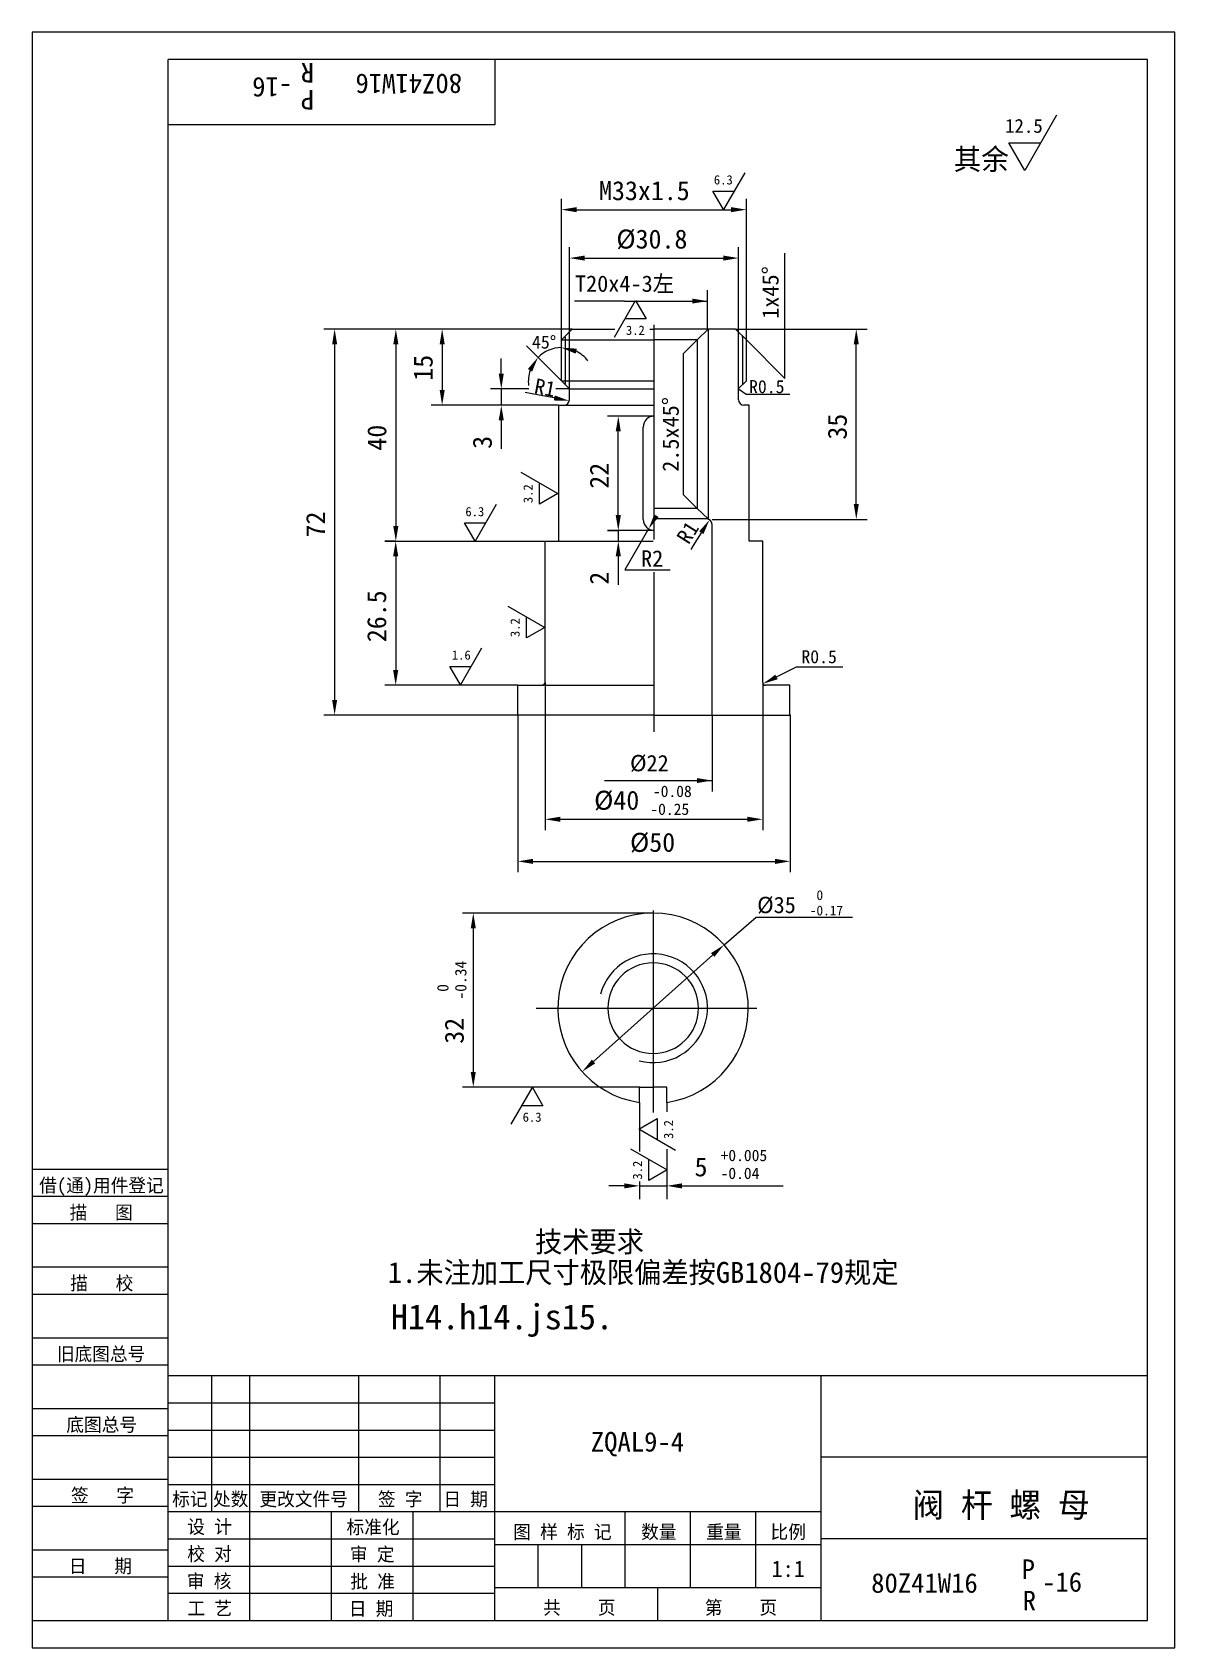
# Model space of a CAD drawing. Header units: metres. Extents: x 0 to 210, y 0 to 297.
import ezdxf

# ---------------------------------------------------------------- set-up
doc = ezdxf.new("R2010")
doc.units = ezdxf.units.M
for name, color, linetype in [('C', 6, 'Continuous'), ('D', 1, 'Continuous'), ('FL', 5, 'Continuous'), ('T', 7, 'Continuous'), ('TL', 4, 'Continuous')]:
    doc.layers.add(name, color=color, linetype=linetype)

# ---------------------------------------------------------------- blocks, each defined once
blk = doc.blocks.new('TUKUN4')
at = {"layer": 'FL'}
for p, q in [((0, 297), (0, 0)), ((210, 297), (0, 297)), ((210, 0), (210, 297)), ((0, 78), (25, 78)), ((0, 70), (25, 70)), ((0, 65), (25, 65)), ((0, 57), (25, 57)), ((0, 52), (25, 52)), ((33, 25), (33, 50)), ((40, 5), (40, 50)), ((60, 25), (60, 50)), ((75, 25), (75, 50)), ((25, 45), (85, 45)), ((0, 44), (25, 44)), ((0, 39), (25, 39)), ((25, 40), (85, 40)), ((25, 35), (85, 35)), ((0, 31), (25, 31)), ((25, 30), (85, 30)), ((0, 26), (25, 26)), ((70, 5), (70, 25)), ((0, 18), (25, 18)), ((25, 20), (85, 20)), ((25, 15), (85, 15)), ((0, 13), (25, 13)), ((25, 10), (85, 10)), ((0, 0), (210, 0))]:
    blk.add_line(p, q, dxfattribs=at)
at = {"layer": 'TL'}
for p, q in [((25, 5), (25, 292)), ((205, 292), (25, 292)), ((85, 292), (85, 280)), ((205, 5), (205, 292)), ((85, 280), (25, 280)), ((0, 88), (25, 88)), ((0, 83), (25, 83)), ((205, 50), (25, 50)), ((85, 5), (85, 50)), ((145, 5), (145, 50)), ((205, 35), (145, 35)), ((145, 25), (25, 25)), ((55, 5), (55, 25)), ((109, 11), (109, 25)), ((121, 11), (121, 25)), ((133, 11), (133, 25)), ((85, 19), (145, 19)), ((93, 11), (93, 19)), ((101, 11), (101, 19)), ((205, 20), (145, 20)), ((145, 11), (85, 11)), ((115, 5), (115, 11)), ((0, 5), (205, 5))]:
    blk.add_line(p, q, dxfattribs=at)
at = {"layer": 'T'}
for s, p in [('借(通)用件登记', (1.26, 83.76)), ('描   图', (6.86, 78.76)), ('描   校', (6.98, 65.76)), ('旧底图总号', (4.52, 52.76)), ('底图总号', (6.25, 39.76)), ('签   字', (7.1, 26.76)), ('标记', (25.71, 26.07)), ('处数', (33.22, 26.07)), ('更改文件号', (41.75, 26.07)), ('签 字', (63.53, 26.07)), ('日 期', (75.57, 26.07)), ('设 计', (28.5, 20.99)), ('标准化', (57.77, 20.93)), ('图 样 标 记', (88.4, 20.04)), ('数量', (111.92, 20.04)), ('重量', (123.88, 20.04)), ('比例', (135.7, 20.04)), ('校 对', (28.48, 15.99)), ('审 定', (58.39, 15.93)), ('日   期', (6.72, 13.76)), ('审 核', (28.41, 10.99)), ('批 准', (58.46, 10.93)), ('共    页', (93.91, 6.13)), ('第    页', (123.62, 6.13)), ('工 艺', (28.52, 5.99)), ('日 期', (58.18, 5.93))]:
    blk.add_text(s, height=2.5, dxfattribs=at).set_placement(p)

msp = doc.modelspace()

# ---------------------------------------------------------------- linework, layer by layer
at = {"layer": 'C'}
for p, q in [((114.26, 243.24), (114.26, 203.75)), ((114.26, 197.73), (114.26, 168.4)), ((114.12, 135.52), (114.12, 103.21)), ((114.12, 129.27), (114.12, 105.87)), ((92.63, 117.57), (133.17, 117.57)), ((102.42, 117.57), (125.82, 117.57)), ((114.12, 103.21), (114.12, 98.41))]:
    msp.add_line(p, q, dxfattribs=at)
at = {"layer": 'D'}
for p, q in [((188.3, 281.74), (182.45, 271.6)), ((179.52, 276.67), (185.38, 276.67)), ((182.45, 271.6), (179.52, 276.67)), ((130.97, 271.18), (127.07, 264.42)), ((125.12, 267.8), (129.02, 267.8)), ((127.07, 264.42), (125.12, 267.8)), ((97.26, 240.44), (97.26, 266.39)), ((100.06, 264.39), (128.46, 264.39)), ((131.26, 240.44), (131.26, 266.39)), ((98.76, 231.44), (98.76, 257.49)), ((101.56, 255.49), (127.01, 255.49)), ((129.81, 230.71), (129.81, 257.49)), ((138.33, 248.4), (138.33, 256.37)), ((124.13, 242.46), (124.13, 249.58)), ((108.86, 247.58), (99.64, 247.58)), ((107, 240.92), (110.91, 247.68)), ((108.86, 247.58), (124.13, 247.58)), ((110.91, 247.68), (112.86, 244.3)), ((138.33, 233.37), (138.33, 248.4)), ((112.86, 244.3), (108.95, 244.3)), ((64.83, 242.44), (53.57, 242.44)), ((73.34, 242.44), (64.83, 242.44)), ((99.26, 242.44), (73.34, 242.44)), ((97.98, 240.93), (97.98, 232.21)), ((124.21, 242.44), (124.21, 207.5)), ((129.26, 242.44), (153.47, 242.44)), ((130.54, 240.93), (130.54, 232.21)), ((55.57, 239.64), (55.57, 174.27)), ((66.83, 239.64), (66.83, 206.21)), ((75.34, 239.64), (75.34, 231.24)), ((97.26, 232.94), (90.86, 239.34)), ((122.21, 240.44), (119.7, 237.92)), ((119.7, 211.98), (119.7, 237.92)), ((131.26, 240.44), (138.33, 233.37)), ((151.47, 210.25), (151.47, 239.64)), ((86.21, 234.24), (86.21, 237.04)), ((91.29, 231.44), (84.21, 231.44)), ((86.21, 231.44), (86.21, 228.44)), ((93.2, 230.29), (90.57, 230.79)), ((95.95, 229.77), (93.2, 230.29)), ((98.76, 231.44), (96.24, 231.44)), ((129.81, 231.48), (131.23, 230.49)), ((131.23, 230.49), (134.68, 230.49)), ((134.68, 230.49), (139.28, 230.49)), ((84.21, 228.44), (73.34, 228.44)), ((96.71, 228.44), (84.21, 228.44)), ((114.26, 226.43), (105.72, 226.43)), ((86.21, 225.64), (86.21, 222.84)), ((86.21, 222.84), (86.21, 220.42)), ((107.72, 208.23), (107.72, 223.63)), ((89.83, 216.11), (96.59, 212.21)), ((93.21, 210.26), (93.21, 214.16)), ((96.59, 212.21), (93.21, 210.26)), ((107.72, 208.16), (107.72, 210.96)), ((122.21, 209.46), (119.7, 211.98)), ((85.29, 210.18), (81.39, 203.42)), ((114.72, 208.12), (114.32, 207.43)), ((79.44, 206.8), (83.34, 206.8)), ((81.39, 203.42), (79.44, 206.8)), ((114.26, 205.43), (105.72, 205.43)), ((107.72, 205.36), (105.72, 205.36)), ((107.72, 205.36), (107.72, 203.46)), ((113.3, 205.71), (108.92, 198.18)), ((122.98, 205), (121.48, 202.64)), ((124.96, 207.45), (153.47, 207.45)), ((66.8, 203.46), (64.8, 203.46)), ((94.17, 203.41), (64.83, 203.41)), ((121.48, 202.64), (121.03, 201.93)), ((66.8, 200.66), (66.8, 179.74)), ((107.72, 200.66), (107.72, 197.86)), ((107.72, 197.86), (107.72, 195.44)), ((108.92, 198.18), (117.28, 198.18)), ((87.44, 191.49), (94.2, 187.59)), ((90.82, 185.64), (90.82, 189.54)), ((94.2, 187.59), (90.82, 185.64)), ((82.6, 183.8), (78.7, 177.04)), ((76.75, 180.42), (80.65, 180.42)), ((78.7, 177.04), (76.75, 180.42)), ((136.81, 178.49), (134.76, 177.44)), ((136.81, 178.49), (140.5, 180.32)), ((140.5, 180.32), (148.98, 180.32)), ((89.26, 176.94), (64.8, 176.94)), ((94.26, 177.44), (94.26, 150.31)), ((134.26, 177.44), (134.26, 150.31)), ((89.15, 171.47), (53.57, 171.47)), ((89.27, 171.49), (89.27, 142.57)), ((125, 171.49), (125, 157.43)), ((139.32, 171.49), (139.32, 142.57)), ((105.16, 159.43), (125, 159.43)), ((97.06, 152.31), (131.46, 152.31)), ((92.07, 144.57), (136.52, 144.57)), ((114.12, 135.07), (79.06, 135.07)), ((127.17, 129.23), (133.05, 134.3)), ((133.05, 134.3), (145.56, 134.3)), ((145.56, 134.3), (150.76, 134.3)), ((81.06, 132.27), (81.06, 105.87)), ((103.16, 107.77), (125.08, 127.37)), ((111.66, 103.07), (79.06, 103.07)), ((88.02, 96.25), (91.92, 103.01)), ((91.92, 103.01), (93.87, 99.63)), ((93.87, 99.63), (89.97, 99.63)), ((111.61, 100.25), (111.61, 91.25)), ((116.63, 100.25), (116.63, 98.52)), ((111.49, 95.32), (114.87, 97.27)), ((118.25, 91.41), (111.49, 95.32)), ((114.87, 97.27), (114.87, 93.36)), ((109.94, 91.74), (116.7, 87.84)), ((113.32, 85.89), (113.32, 89.79)), ((116.63, 91.68), (116.63, 89.33)), ((116.63, 89.33), (116.63, 82.49)), ((116.7, 87.84), (113.32, 85.89)), ((108.81, 84.91), (106.01, 84.91)), ((111.61, 85.7), (111.61, 82.49)), ((111.61, 84.91), (116.63, 84.91)), ((119.43, 84.91), (122.23, 84.91)), ((122.23, 84.91), (124.66, 84.91)), ((124.66, 84.91), (138.05, 84.91))]:
    msp.add_line(p, q, dxfattribs=at)
for start, end in [(90, 135), (36.79, 63.4), (161.6, 188.21)]:
    msp.add_arc((97.26, 232.94), 6.08, start, end, dxfattribs=at)
for points in [[(100.06, 264.86), (100.06, 263.92), (97.26, 264.39)], [(128.46, 264.86), (128.46, 263.92), (131.26, 264.39)], [(101.56, 255.96), (101.56, 255.02), (98.76, 255.49)], [(127.01, 255.96), (127.01, 255.02), (129.81, 255.49)], [(121.33, 248.03), (124.13, 247.58), (121.33, 247.13)], [(55.11, 239.64), (56.04, 239.64), (55.57, 242.44)], [(66.36, 239.64), (67.29, 239.64), (66.83, 242.44)], [(74.88, 239.64), (75.81, 239.64), (75.34, 242.44)], [(151, 239.64), (151.93, 239.64), (151.47, 242.44)], [(99.88, 237.92), (100.09, 238.83), (97.26, 239.02)], [(91.09, 235.1), (91.88, 234.61), (92.96, 237.24)], [(85.74, 234.24), (86.67, 234.24), (86.21, 231.44)], [(74.88, 231.24), (75.81, 231.24), (75.34, 228.44)], [(95.86, 229.31), (96.03, 230.23), (98.7, 229.25)], [(85.74, 225.64), (86.67, 225.64), (86.21, 228.44)], [(107.25, 223.63), (108.18, 223.63), (107.72, 226.43)], [(107.25, 208.23), (108.18, 208.23), (107.72, 205.43)], [(107.25, 208.16), (108.18, 208.16), (107.72, 205.36)], [(115.13, 207.88), (114.32, 208.35), (113.3, 205.71)], [(151, 210.25), (151.93, 210.25), (151.47, 207.45)], [(66.36, 206.21), (67.29, 206.21), (66.83, 203.41)], [(123.37, 204.75), (122.59, 205.25), (124.48, 207.36)], [(66.33, 200.66), (67.26, 200.66), (66.8, 203.46)], [(107.25, 200.66), (108.18, 200.66), (107.72, 203.46)], [(66.33, 179.74), (67.26, 179.74), (66.8, 176.94)], [(137.02, 178.07), (136.59, 178.9), (134.32, 177.21)], [(55.11, 174.27), (56.04, 174.27), (55.57, 171.47)], [(122.2, 159.88), (125, 159.43), (122.2, 158.98)], [(97.06, 152.78), (97.06, 151.84), (94.26, 152.31)], [(131.46, 152.78), (131.46, 151.84), (134.26, 152.31)], [(92.07, 145.04), (92.07, 144.1), (89.27, 144.57)], [(136.52, 145.04), (136.52, 144.1), (139.32, 144.57)], [(80.59, 132.27), (81.53, 132.27), (81.06, 135.07)], [(125.39, 127.02), (124.77, 127.71), (127.17, 129.23)], [(103.48, 107.42), (102.85, 108.12), (101.08, 105.9)], [(80.59, 105.87), (81.53, 105.87), (81.06, 103.07)], [(108.81, 85.38), (108.81, 84.44), (111.61, 84.91)], [(119.43, 85.38), (119.43, 84.44), (116.63, 84.91)]]:
    msp.add_solid(points, dxfattribs=at)
at = {"layer": 'FL'}
msp.add_arc((114.12, 117.57), 10, 255, 165, dxfattribs=at)
at = {"layer": 'TL'}
for p, q in [((99.26, 242.44), (97.26, 240.44)), ((97.98, 240.93), (97.98, 241.16)), ((99.26, 242.44), (107.1, 242.44)), ((113.53, 242.44), (114.32, 242.44)), ((124.21, 242.44), (114.27, 242.44)), ((122.21, 240.44), (124.21, 242.44)), ((129.26, 242.44), (124.21, 242.44)), ((129.26, 242.44), (131.26, 240.44)), ((130.54, 240.93), (130.54, 241.16)), ((97.26, 240.44), (114.21, 240.44)), ((97.26, 232.94), (97.26, 240.44)), ((122.21, 240.44), (114.27, 240.44)), ((122.21, 240.44), (122.21, 209.46)), ((131.26, 232.94), (131.26, 240.44)), ((97.26, 232.94), (114.26, 232.94)), ((98.76, 231.44), (97.26, 232.94)), ((129.76, 231.44), (131.26, 232.94)), ((98.72, 229.44), (98.72, 231.44)), ((98.76, 231.44), (100.36, 231.44)), ((100.36, 231.44), (114.26, 231.44)), ((129.81, 229.44), (129.81, 231.44)), ((96.76, 228.44), (97.72, 228.44)), ((96.76, 203.44), (96.76, 228.44)), ((97.72, 228.44), (114.26, 228.44)), ((131.76, 228.44), (130.81, 228.44)), ((131.76, 203.44), (131.76, 228.44)), ((112.32, 207.43), (112.32, 224.43)), ((122.21, 209.46), (114.27, 209.46)), ((124.21, 207.52), (122.21, 209.46)), ((123.95, 207.52), (114.27, 207.52)), ((124.95, 171.29), (124.95, 206.52)), ((94.26, 203.44), (96.76, 203.44)), ((94.26, 177.44), (94.26, 203.44)), ((96.76, 203.44), (114.14, 203.44)), ((134.26, 203.44), (131.76, 203.44)), ((134.26, 177.44), (134.26, 203.44)), ((89.26, 176.94), (93.76, 176.94)), ((89.26, 171.44), (89.26, 176.94)), ((94.26, 176.94), (93.76, 176.94)), ((94.26, 176.94), (114.14, 176.94)), ((134.26, 176.94), (134.76, 176.94)), ((139.26, 176.94), (134.76, 176.94)), ((139.26, 171.44), (139.26, 176.94)), ((114.26, 171.44), (89.26, 171.44)), ((114.26, 171.44), (124.96, 171.44)), ((124.96, 171.44), (139.26, 171.44)), ((111.61, 103.05), (114.05, 103.05)), ((111.61, 100.25), (111.61, 103.05)), ((116.63, 103.05), (114.19, 103.05)), ((116.63, 100.25), (116.63, 103.05))]:
    msp.add_line(p, q, dxfattribs=at)
msp.add_lwpolyline([(122.46, 117.57, 1), (105.79, 117.57, 1), (122.46, 117.57, 1)], format="xyb", dxfattribs=at)
for centre, radius, start, end in [((97.72, 229.44), 1, 270, 0), ((130.81, 229.44), 1, 180, 270), ((114.32, 224.43), 2, 90, 180), ((114.32, 207.43), 2, 180, 270), ((123.95, 206.52), 1, 0, 90), ((93.76, 177.44), 0.5, 270, 0), ((93.76, 177.44), 0.5, 270, 0), ((134.76, 177.44), 0.5, 180, 270), ((134.76, 177.44), 0.5, 180, 270), ((134.76, 177.44), 0.5, 180, 270), ((114.12, 117.57), 17.5, 278.25, 261.75)]:
    msp.add_arc(centre, radius, start, end, dxfattribs=at)

# ---------------------------------------------------------------- block references
at = {"layer": 'D'}
msp.add_blockref('TUKUN4', (0, 0), dxfattribs=at)

# ---------------------------------------------------------------- texts
for s, height, rotation, p in [('R', 3.6, 180, (51.8, 291.37)), ('-16', 3.6, 180, (47.77, 288.7)), ('80Z41W16', 3.6, 180, (79, 289.34)), ('P', 3.6, 180, (51.8, 286.4)), ('1x45%%d', 3, 90, (137.18, 244.33)), ('15', 3.5, 90, (73.59, 232.94)), ('R1', 2.8, 349.3, (92.13, 230.66)), ('2.5x45%%d', 3, 90, (118.84, 216.19)), ('35', 3.5, 90, (149.72, 222.11)), ('40', 3.5, 90, (65.08, 220.09)), ('3', 3.5, 90, (84.46, 220.42)), ('22', 3.5, 90, (105.97, 213.09)), ('3.2', 1.7, 90, (91.98, 210.43)), ('72', 3.5, 90, (53.82, 204.12)), ('R1', 2.8, 57.57, (120.64, 202.69)), ('2', 3.5, 90, (105.97, 195.44)), ('26.5', 3.5, 90, (65.05, 184.87)), ('3.2', 1.7, 90, (89.59, 185.81)), ('-0.34', 2.1, 90, (79.8, 119.16)), (' 0', 2.1, 90, (76.51, 119.16)), ('32', 3.5, 90, (79.31, 111.04)), ('3.2', 1.7, 90, (117.8, 93.53)), ('3.2', 1.7, 90, (112.09, 86.06))]:
    msp.add_text(s, height=height, rotation=rotation, dxfattribs=at).set_placement(p)
for s, height, p in [('12.5', 2.55, (178.81, 278.52)), ('其余', 3.9, (169.38, 271.72)), ('6.3', 1.7, (125.29, 269.03)), ('M33x1.5', 3.5, (104.18, 266.14)), ('%%C30.8', 3.5, (107.37, 257.24)), ('T20x4-3左', 3, (99.76, 249.29)), ('45%%d', 2.4, (91.85, 238.84)), ('3.2', 1.7, (109.12, 241.37)), ('R0.5', 2.4, (131.75, 230.66)), ('6.3', 1.7, (79.61, 208.03)), ('R2', 3, (111.9, 198.76)), ('1.6', 1.7, (77.12, 181.65)), ('R0.5', 2.4, (141.37, 181)), ('%%c22', 3, (109.88, 161.14)), ('%%C40', 3.5, (103.28, 154.06)), ('-0.08', 2.1, (114.08, 156.4)), ('-0.25', 2.1, (113.61, 153.11)), ('%%C50', 3.5, (109.88, 146.32)), ('%%C35', 3, (133.25, 135.06)), (' 0', 1.8, (142.92, 137.46)), ('-0.17', 1.8, (142.92, 134.64)), ('6.3', 1.7, (90.14, 96.7)), ('5', 3.5, (121.74, 86.66)), ('+0.005', 2.1, (126.52, 89.46)), ('-0.04', 2.1, (126.52, 86.17)), ('技术要求', 3.85, (92.42, 72.72)), ('1.未注加工尺寸极限偏差按GB1804-79规定', 3.85, (65.36, 67.07)), ('  H14.h14.js15.', 4.62, (59.62, 58.53)), ('ZQAL9-4', 3.6, (102.67, 36.06)), ('阀 杆 螺 母', 4.5, (161.79, 23.99)), ('1:1', 3, (135.89, 13.01)), ('P', 3.6, (181.87, 12.64)), ('80Z41W16', 3.6, (154.21, 10.1)), ('-16', 3.6, (185.63, 10.29)), ('R', 3.6, (182.06, 6.85))]:
    msp.add_text(s, height=height, dxfattribs=at).set_placement(p)

doc.saveas('drawing.dxf')
